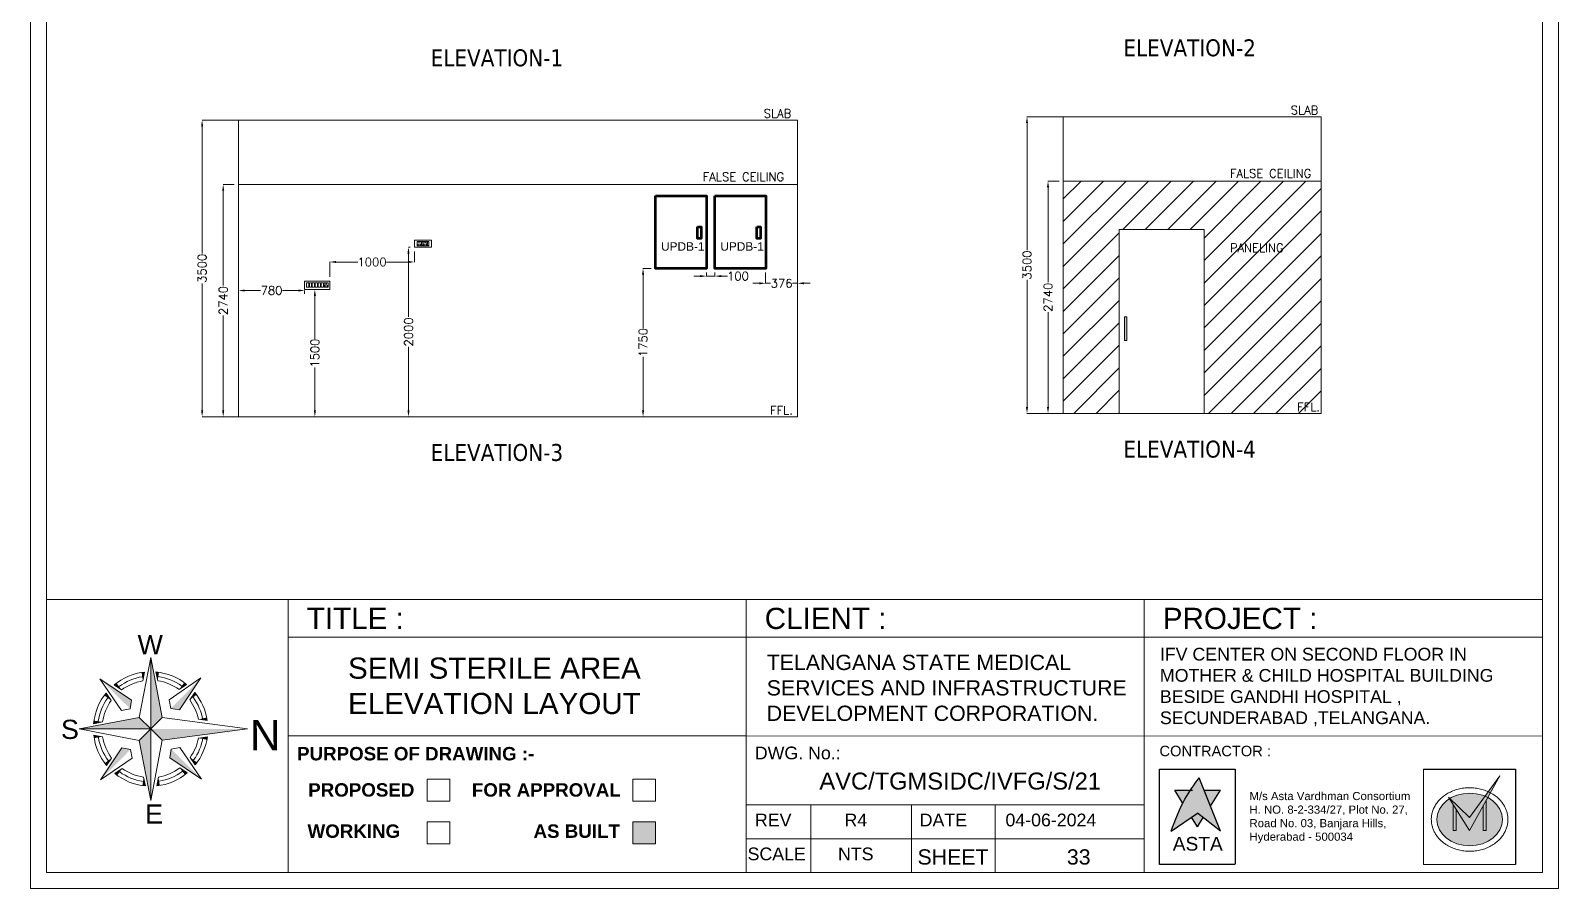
# Model space of a CAD drawing. Extents: x 3552052 to 4102982, y -707811 to -630695.
# Drawn here: x 4060725 to 4078749, y -702893 to -692773 of the extents above; entities that cross this region are included whole.
import ezdxf
from ezdxf.enums import TextEntityAlignment as Align

# ---------------------------------------------------------------- set-up
doc = ezdxf.new("R2010")
doc.units = 0
doc.header["$LTSCALE"] = 6
doc.header["$MEASUREMENT"] = 0
doc.linetypes.add('HIDDEN', pattern=[0.375, 0.25, -0.125])
doc.layers.get('0').update_dxf_attribs({"linetype": 'CONTINUOUS', "lineweight": 0})
doc.layers.get('Defpoints').update_dxf_attribs({"linetype": 'CONTINUOUS', "lineweight": 0})
for name, color, linetype, lineweight in [('0.0', 8, 'CONTINUOUS', 0), ('ELE-4M RAW P.SB', 40, 'CONTINUOUS', 0), ('ELE-4M UPS P.SB', 3, 'CONTINUOUS', 0), ('ELE-6M RAW P.SB', 40, 'HIDDEN', 0), ('ELE-SOCKET NMBERING', 7, 'CONTINUOUS', 9), ('ELE. 2N0S OF 6-16 UPS SOCKETS', 191, 'CONTINUOUS', 0), ('ELE. DB', 1, 'CONTINUOUS', 0), ('ELE.DB', 1, 'CONTINUOUS', 0), ('formate text', 8, 'CONTINUOUS', 0), ('hatch', 252, 'CONTINUOUS', 0), ('MEP_HVAC_RA_DUCT', 1, 'CONTINUOUS', 0), ('MEP_HVAC_TEXT', 7, 'CONTINUOUS', 0), ('TEXT', 5, 'CONTINUOUS', 0), ('TITLE', 7, 'CONTINUOUS', 0), ('WALL', 8, 'CONTINUOUS', 0)]:
    doc.layers.add(name, color=color, linetype=linetype, lineweight=lineweight)
doc.layers.add('ELE-6A AC SOCKET', color=7, linetype='CONTINUOUS', lineweight=0, true_color=0x00ceb6)
doc.styles.add('Annotation', font='tahoma.ttf')
doc.styles.add('ARIAL', font='arial.ttf')
doc.styles.add('FORMATE', font='arialbd.ttf')
doc.styles.add('ROMANS', font='romans.shx')
doc.styles.get("Standard").update_dxf_attribs({"font": 'SIMPLEX'})
doc.styles.add('style3', font='arialbd.ttf')
doc.dimstyles.new('AEPL1', dxfattribs={"dimtxt": 100, "dimasz": 75, "dimexe": 1.25, "dimexo": 50, "dimtad": 0, "dimdec": 0, "dimtxsty": 'ROMANS', "dimcen": 2.5, "dimclrd": 7, "dimclre": 7, "dimadec": 0, "dimazin": 0, "dimtfac": 1, "dimtdec": 0, "dimtmove": 0, "dimatfit": 3, "dimfxl": 1, "dimlwd": 0, "dimlwe": 0, "dimarcsym": 0})

# ---------------------------------------------------------------- blocks, each defined once
blk = doc.blocks.new('*D768')
at = {"layer": 'Defpoints', "color": 0, "linetype": 'ByBlock', "transparency": 16777216}
for p in [(4062998, -694588), (4063178, -694588), (4063377, -697328)]:
    blk.add_point(p, dxfattribs=at)
at = {"layer": 'ELE-4M UPS P.SB', "color": 7, "linetype": 'ByBlock', "lineweight": 0, "transparency": 16777216}
for p, q in [((4063128, -694588), (4062997, -694588)), ((4062998, -694663), (4062998, -695781)), ((4062998, -697253), (4062998, -696135)), ((4063327, -697328), (4062997, -697328))]:
    blk.add_line(p, q, dxfattribs=at)
at = {"layer": 'ELE-4M UPS P.SB', "color": 7, "linetype": 'ByBlock', "transparency": 16777216}
for points in [[(4062985, -694663), (4063010, -694663), (4062998, -694588)], [(4062985, -697253), (4063010, -697253), (4062998, -697328)]]:
    blk.add_solid(points, dxfattribs=at)
at = {"layer": 'ELE-4M UPS P.SB', "color": 0, "linetype": 'ByBlock', "transparency": 16777216, "insert": (4062998, -695958), "char_height": 100, "attachment_point": 5, "rotation": 90, "style": 'ROMANS'}
blk.add_mtext('2740', dxfattribs=at)
blk = doc.blocks.new('*D769')
at = {"layer": 'Defpoints', "color": 0, "linetype": 'ByBlock', "transparency": 16777216}
for p in [(4062749, -693828), (4063424, -693828), (4063377, -697328)]:
    blk.add_point(p, dxfattribs=at)
at = {"layer": 'ELE-4M UPS P.SB', "color": 7, "linetype": 'ByBlock', "lineweight": 0, "transparency": 16777216}
for p, q in [((4063374, -693828), (4062748, -693828)), ((4062749, -693903), (4062749, -695401)), ((4062749, -697253), (4062749, -695755)), ((4063327, -697328), (4062748, -697328))]:
    blk.add_line(p, q, dxfattribs=at)
at = {"layer": 'ELE-4M UPS P.SB', "color": 7, "linetype": 'ByBlock', "transparency": 16777216}
for points in [[(4062737, -693903), (4062762, -693903), (4062749, -693828)], [(4062737, -697253), (4062762, -697253), (4062749, -697328)]]:
    blk.add_solid(points, dxfattribs=at)
at = {"layer": 'ELE-4M UPS P.SB', "color": 0, "linetype": 'ByBlock', "transparency": 16777216, "insert": (4062749, -695578), "char_height": 100, "attachment_point": 5, "rotation": 90, "style": 'ROMANS'}
blk.add_mtext('3500', dxfattribs=at)
blk = doc.blocks.new('FFFF5')
at = {"layer": 'ELE-4M RAW P.SB', "color": 40, "ltscale": 10}
for p, q in [((3582624, -692258), (3582670, -692258)), ((3582624, -692310), (3582624, -692258)), ((3582670, -692258), (3582670, -692310)), ((3582670, -692310), (3582624, -692310))]:
    blk.add_line(p, q, dxfattribs=at)
for points in [[(3582604, -692230), (3582900, -692230), (3582900, -692330), (3582604, -692330)], [(3582678, -692258), (3582705, -692258), (3582705, -692310), (3582678, -692310)], [(3582713, -692258), (3582740, -692258), (3582740, -692310), (3582713, -692310)], [(3582748, -692258), (3582774, -692258), (3582774, -692310), (3582748, -692310)], [(3582782, -692258), (3582809, -692258), (3582809, -692310), (3582782, -692310)]]:
    blk.add_lwpolyline(points, close=True, dxfattribs=at)
for centre, radius, start, end in [((3582634, -692274), 3.1, 87.49, 354.7311), ((3582636, -692272), 2.5, 284.9049, 157.3162), ((3582647, -692297), 3.6, 127.1584, 52.8416), ((3582647, -692293), 2.29, 341.4031, 198.5969), ((3582658, -692272), 2.5, 22.6838, 255.0951), ((3582660, -692274), 3.1, 185.2689, 92.51)]:
    blk.add_arc(centre, radius, start, end, dxfattribs=at)
at = {"layer": 'ELE-6M RAW P.SB', "color": 3, "linetype": 'ByBlock'}
for points in [[(3582817, -692258), (3582844, -692258), (3582844, -692310), (3582817, -692310)], [(3582852, -692258), (3582878, -692258), (3582878, -692310), (3582852, -692310)]]:
    blk.add_lwpolyline(points, close=True, dxfattribs=at)
blk = doc.blocks.new('*D770')
at = {"layer": 'Defpoints', "color": 0, "linetype": 'ByBlock', "transparency": 16777216}
for p in [(4063178, -695828), (4063178, -695839), (4063958, -695828)]:
    blk.add_point(p, dxfattribs=at)
at = {"layer": 'ELE-6A AC SOCKET', "color": 7, "linetype": 'ByBlock', "lineweight": 0, "transparency": 16777216}
for p, q in [((4063178, -695878), (4063178, -695841)), ((4063253, -695839), (4063439, -695839)), ((4063883, -695839), (4063697, -695839)), ((4063958, -695878), (4063958, -695841))]:
    blk.add_line(p, q, dxfattribs=at)
at = {"layer": 'ELE-6A AC SOCKET', "color": 7, "linetype": 'ByBlock', "transparency": 16777216}
for points in [[(4063253, -695827), (4063253, -695852), (4063178, -695839)], [(4063883, -695827), (4063883, -695852), (4063958, -695839)]]:
    blk.add_solid(points, dxfattribs=at)
at = {"layer": 'ELE-6A AC SOCKET', "color": 0, "linetype": 'ByBlock', "transparency": 16777216, "insert": (4063568, -695839), "char_height": 100, "attachment_point": 5, "style": 'ROMANS'}
blk.add_mtext('780', dxfattribs=at)
blk = doc.blocks.new('*D771')
at = {"layer": 'Defpoints', "color": 0, "linetype": 'ByBlock', "transparency": 16777216}
for p in [(4064057, -695828), (4064057, -697328), (4064079, -697328)]:
    blk.add_point(p, dxfattribs=at)
at = {"layer": 'ELE-6A AC SOCKET', "color": 7, "linetype": 'ByBlock', "lineweight": 0, "transparency": 16777216}
for p, q in [((4064107, -695828), (4064081, -695828)), ((4064079, -695903), (4064079, -696409)), ((4064079, -697253), (4064079, -696748)), ((4064107, -697328), (4064081, -697328))]:
    blk.add_line(p, q, dxfattribs=at)
at = {"layer": 'ELE-6A AC SOCKET', "color": 7, "linetype": 'ByBlock', "transparency": 16777216}
for points in [[(4064067, -695903), (4064092, -695903), (4064079, -695828)], [(4064067, -697253), (4064092, -697253), (4064079, -697328)]]:
    blk.add_solid(points, dxfattribs=at)
at = {"layer": 'ELE-6A AC SOCKET', "color": 0, "linetype": 'ByBlock', "transparency": 16777216, "insert": (4064079, -696578), "char_height": 100, "attachment_point": 5, "rotation": 90, "style": 'ROMANS'}
blk.add_mtext('1500', dxfattribs=at)
blk = doc.blocks.new('5Y3AQY')
at = {"layer": 'ELE. 2N0S OF 6-16 UPS SOCKETS', "color": 72, "lineweight": 0}
for p, q in [((-312, -26), (-278, -26)), ((-312, -124), (-312, -26)), ((-312, -124), (-312, -26)), ((-312, -124), (-278, -124)), ((-278, -124), (-312, -124)), ((-309, -37), (-281, -37)), ((-309, -113), (-309, -37)), ((-309, -40), (-281, -40)), ((-281, -113), (-309, -113)), ((-281, -37), (-281, -113)), ((-278, -26), (-278, -124)), ((-272, -26), (-272, -124)), ((-187, -26), (-272, -26)), ((-272, -124), (-187, -124)), ((-187, -124), (-187, -26)), ((-181, -26), (-148, -26)), ((-181, -124), (-181, -26)), ((-181, -124), (-181, -26)), ((-181, -124), (-148, -124)), ((-148, -124), (-181, -124)), ((-179, -37), (-150, -37)), ((-179, -113), (-179, -37)), ((-179, -40), (-150, -40)), ((-150, -113), (-179, -113)), ((-150, -37), (-150, -113)), ((-148, -26), (-148, -124)), ((-57, -26), (-142, -26)), ((-142, -26), (-142, -124)), ((-142, -124), (-57, -124)), ((-57, -124), (-57, -26))]:
    blk.add_line(p, q, dxfattribs=at)
blk.add_lwpolyline([(-368, 0), (0, 0), (0, -150), (-368, -150)], close=True, dxfattribs=at)
for centre, radius, start, end in [((-254, -56), 5.7, 87.49, 354.7311), ((-249, -52), 4.6, 284.9049, 157.3162), ((-230, -99), 6.62, 127.1584, 52.8416), ((-230, -92), 4.22, 341.4031, 198.5969), ((-210, -52), 4.6, 22.6838, 255.0951), ((-205, -56), 5.7, 185.2689, 92.51), ((-124, -56), 5.7, 87.49, 354.7311), ((-119, -52), 4.6, 284.9049, 157.3162), ((-99, -99), 6.62, 127.1584, 52.8416), ((-99, -92), 4.22, 341.4031, 198.5969), ((-80, -52), 4.6, 22.6838, 255.0951), ((-75, -56), 5.7, 185.2689, 92.51)]:
    blk.add_arc(centre, radius, start, end, dxfattribs=at)
blk = doc.blocks.new('*D772')
at = {"layer": 'Defpoints', "color": 0, "linetype": 'ByBlock', "transparency": 16777216}
for p in [(4065254, -695328), (4065184, -697328), (4065254, -697328)]:
    blk.add_point(p, dxfattribs=at)
at = {"layer": 'ELE-6A AC SOCKET', "color": 7, "linetype": 'ByBlock', "lineweight": 0, "transparency": 16777216}
for p, q in [((4065204, -695328), (4065183, -695328)), ((4065184, -695403), (4065184, -696151)), ((4065184, -697253), (4065184, -696505)), ((4065204, -697328), (4065183, -697328))]:
    blk.add_line(p, q, dxfattribs=at)
at = {"layer": 'ELE-6A AC SOCKET', "color": 7, "linetype": 'ByBlock', "transparency": 16777216}
for points in [[(4065171, -695403), (4065196, -695403), (4065184, -695328)], [(4065171, -697253), (4065196, -697253), (4065184, -697328)]]:
    blk.add_solid(points, dxfattribs=at)
at = {"layer": 'ELE-6A AC SOCKET', "color": 0, "linetype": 'ByBlock', "transparency": 16777216, "insert": (4065184, -696328), "char_height": 100, "attachment_point": 5, "rotation": 90, "style": 'ROMANS'}
blk.add_mtext('2000', dxfattribs=at)
blk = doc.blocks.new('*D773')
at = {"layer": 'Defpoints', "color": 0, "linetype": 'ByBlock', "transparency": 16777216}
for p in [(4065254, -695328), (4065254, -695503), (4064254, -695728)]:
    blk.add_point(p, dxfattribs=at)
at = {"layer": 'ELE-6A AC SOCKET', "color": 7, "linetype": 'ByBlock', "lineweight": 0, "transparency": 16777216}
for p, q in [((4064254, -695678), (4064254, -695501)), ((4064329, -695503), (4064585, -695503)), ((4065179, -695503), (4064924, -695503)), ((4065254, -695378), (4065254, -695504))]:
    blk.add_line(p, q, dxfattribs=at)
at = {"layer": 'ELE-6A AC SOCKET', "color": 7, "linetype": 'ByBlock', "transparency": 16777216}
for points in [[(4064329, -695490), (4064329, -695515), (4064254, -695503)], [(4065179, -695490), (4065179, -695515), (4065254, -695503)]]:
    blk.add_solid(points, dxfattribs=at)
at = {"layer": 'ELE-6A AC SOCKET', "color": 0, "linetype": 'ByBlock', "transparency": 16777216, "insert": (4064754, -695503), "char_height": 100, "attachment_point": 5, "style": 'ROMANS'}
blk.add_mtext('1000', dxfattribs=at)
blk = doc.blocks.new('TTTT')
at = {"layer": 'ELE.DB', "color": 3, "lineweight": 50, "ltscale": 10}
for points in [[(3961691, -723386), (3962291, -723386), (3962291, -724241), (3961691, -724241)], [(3962185, -723751), (3962231, -723751), (3962231, -723889), (3962185, -723889)]]:
    blk.add_lwpolyline(points, close=True, dxfattribs=at)
blk = doc.blocks.new('*D774')
at = {"layer": 'Defpoints', "color": 0, "linetype": 'ByBlock', "transparency": 16777216}
for p in [(4068698, -695578), (4068798, -695578), (4068798, -695670)]:
    blk.add_point(p, dxfattribs=at)
at = {"layer": 'ELE-6A AC SOCKET', "color": 7, "linetype": 'ByBlock', "lineweight": 0, "transparency": 16777216}
for p, q in [((4068623, -695670), (4068548, -695670)), ((4068698, -695628), (4068698, -695671)), ((4068698, -695670), (4068798, -695670)), ((4068798, -695628), (4068798, -695671)), ((4068873, -695670), (4068948, -695670))]:
    blk.add_line(p, q, dxfattribs=at)
at = {"layer": 'ELE-6A AC SOCKET', "color": 7, "linetype": 'ByBlock', "transparency": 16777216}
for points in [[(4068623, -695657), (4068623, -695682), (4068698, -695670)], [(4068873, -695657), (4068873, -695682), (4068798, -695670)]]:
    blk.add_solid(points, dxfattribs=at)
at = {"layer": 'ELE-6A AC SOCKET', "color": 0, "linetype": 'ByBlock', "transparency": 16777216, "insert": (4069070, -695670), "char_height": 100, "attachment_point": 5, "style": 'ROMANS'}
blk.add_mtext('100', dxfattribs=at)
blk = doc.blocks.new('*D775')
at = {"layer": 'Defpoints', "color": 0, "linetype": 'ByBlock', "transparency": 16777216}
for p in [(4068098, -695578), (4067951, -697328), (4068098, -697328)]:
    blk.add_point(p, dxfattribs=at)
at = {"layer": 'ELE-6A AC SOCKET', "color": 7, "linetype": 'ByBlock', "lineweight": 0, "transparency": 16777216}
for p, q in [((4068048, -695578), (4067949, -695578)), ((4067951, -695653), (4067951, -696284)), ((4067951, -697253), (4067951, -696623)), ((4068048, -697328), (4067949, -697328))]:
    blk.add_line(p, q, dxfattribs=at)
at = {"layer": 'ELE-6A AC SOCKET', "color": 7, "linetype": 'ByBlock', "transparency": 16777216}
for points in [[(4067938, -695653), (4067963, -695653), (4067951, -695578)], [(4067938, -697253), (4067963, -697253), (4067951, -697328)]]:
    blk.add_solid(points, dxfattribs=at)
at = {"layer": 'ELE-6A AC SOCKET', "color": 0, "linetype": 'ByBlock', "transparency": 16777216, "insert": (4067951, -696453), "char_height": 100, "attachment_point": 5, "rotation": 90, "style": 'ROMANS'}
blk.add_mtext('1750', dxfattribs=at)
blk = doc.blocks.new('*D776')
at = {"layer": 'Defpoints', "color": 0, "linetype": 'ByBlock', "transparency": 16777216}
for p in [(4069397, -695578), (4069773, -695578), (4069773, -695754)]:
    blk.add_point(p, dxfattribs=at)
at = {"layer": 'ELE-6A AC SOCKET', "color": 7, "linetype": 'ByBlock', "lineweight": 0, "transparency": 16777216}
for p, q in [((4069397, -695628), (4069397, -695755)), ((4069773, -695628), (4069773, -695755)), ((4069322, -695754), (4069247, -695754)), ((4069397, -695754), (4069456, -695754)), ((4069773, -695754), (4069714, -695754)), ((4069848, -695754), (4069923, -695754))]:
    blk.add_line(p, q, dxfattribs=at)
at = {"layer": 'ELE-6A AC SOCKET', "color": 7, "linetype": 'ByBlock', "transparency": 16777216}
for points in [[(4069322, -695742), (4069322, -695767), (4069397, -695754)], [(4069848, -695742), (4069848, -695767), (4069773, -695754)]]:
    blk.add_solid(points, dxfattribs=at)
at = {"layer": 'ELE-6A AC SOCKET', "color": 0, "linetype": 'ByBlock', "transparency": 16777216, "insert": (4069585, -695754), "char_height": 100, "attachment_point": 5, "style": 'ROMANS'}
blk.add_mtext('376', dxfattribs=at)
blk = doc.blocks.new('*D777')
at = {"layer": 'Defpoints', "color": 0, "linetype": 'ByBlock', "transparency": 16777216}
for p in [(4072728, -694549), (4072908, -694549), (4073108, -697289)]:
    blk.add_point(p, dxfattribs=at)
at = {"layer": 'ELE-4M UPS P.SB', "color": 7, "linetype": 'ByBlock', "lineweight": 0, "transparency": 16777216}
for p, q in [((4072858, -694549), (4072727, -694549)), ((4072728, -694624), (4072728, -695742)), ((4072728, -697214), (4072728, -696095)), ((4073058, -697289), (4072727, -697289))]:
    blk.add_line(p, q, dxfattribs=at)
at = {"layer": 'ELE-4M UPS P.SB', "color": 7, "linetype": 'ByBlock', "transparency": 16777216}
for points in [[(4072715, -694624), (4072740, -694624), (4072728, -694549)], [(4072715, -697214), (4072740, -697214), (4072728, -697289)]]:
    blk.add_solid(points, dxfattribs=at)
at = {"layer": 'ELE-4M UPS P.SB', "color": 0, "linetype": 'ByBlock', "transparency": 16777216, "insert": (4072728, -695919), "char_height": 100, "attachment_point": 5, "rotation": 90, "style": 'ROMANS'}
blk.add_mtext('2740', dxfattribs=at)
blk = doc.blocks.new('*D778')
at = {"layer": 'Defpoints', "color": 0, "linetype": 'ByBlock', "transparency": 16777216}
for p in [(4072480, -693789), (4073154, -693789), (4073108, -697289)]:
    blk.add_point(p, dxfattribs=at)
at = {"layer": 'ELE-4M UPS P.SB', "color": 7, "linetype": 'ByBlock', "lineweight": 0, "transparency": 16777216}
for p, q in [((4073104, -693789), (4072478, -693789)), ((4072480, -693864), (4072480, -695362)), ((4072480, -697214), (4072480, -695715)), ((4073058, -697289), (4072478, -697289))]:
    blk.add_line(p, q, dxfattribs=at)
at = {"layer": 'ELE-4M UPS P.SB', "color": 7, "linetype": 'ByBlock', "transparency": 16777216}
for points in [[(4072467, -693864), (4072492, -693864), (4072480, -693789)], [(4072467, -697214), (4072492, -697214), (4072480, -697289)]]:
    blk.add_solid(points, dxfattribs=at)
at = {"layer": 'ELE-4M UPS P.SB', "color": 0, "linetype": 'ByBlock', "transparency": 16777216, "insert": (4072480, -695539), "char_height": 100, "attachment_point": 5, "rotation": 90, "style": 'ROMANS'}
blk.add_mtext('3500', dxfattribs=at)
blk = doc.blocks.new('A$C4A7C6C7E')
at = {"layer": 'TITLE', "color": 8, "lineweight": 5}
for p, q in [((-4207, 4144), (0, 26095)), ((0, 26095), (0, 0)), ((0, 0), (0, 26095)), ((4144, 4207), (0, 26095)), ((-6941, 10518), (-18592, 18312)), ((-10622, 6781), (-18592, 18312)), ((-2825, 17519), (-2234, 20757)), ((2559, 17560), (1919, 20788)), ((6781, 10622), (18312, 18592)), ((10518, 6941), (18312, 18592)), ((-14385, 10390), (-16257, 13098)), ((-10607, 14226), (-13343, 16056)), ((10390, 14385), (13098, 16257)), ((14226, 10607), (16056, 13343)), ((-7437, 7325), (-10622, 6781)), ((-7437, 7325), (-6941, 10518)), ((7325, 7437), (6781, 10622)), ((7325, 7437), (10518, 6941)), ((-4207, 4144), (-26095, 0)), ((0, 0), (-26095, 0)), ((-26095, 0), (0, 0)), ((-4144, -4207), (-26095, 0)), ((-17560, 2559), (-20788, 1919)), ((-4207, 4144), (0, 0)), ((0, 0), (-4207, 4144)), ((0, 0), (-4144, -4207)), ((-4144, -4207), (0, 0)), ((0, 0), (4144, 4207)), ((4144, 4207), (0, 0)), ((0, 0), (4207, -4144)), ((4207, -4144), (0, 0)), ((0, 0), (0, -26095)), ((0, -26095), (0, 0)), ((17394, 3514), (20646, 3095)), ((17394, 3514), (20646, 3095)), ((-17519, -2825), (-20757, -2234)), ((-4144, -4207), (0, -26095)), ((4207, -4144), (0, -26095)), ((17433, -3312), (20680, -2857)), ((17433, -3312), (20680, -2857)), ((17434, -3310), (20680, -2857)), ((-10518, -6941), (-18312, -18592)), ((-6781, -10622), (-18312, -18592)), ((-14226, -10607), (-16056, -13343)), ((-7325, -7437), (-10518, -6941)), ((-7325, -7437), (-6781, -10622)), ((7437, -7325), (6941, -10518)), ((6941, -10518), (18592, -18312)), ((7437, -7325), (10622, -6781)), ((10622, -6781), (18592, -18312)), ((14385, -10390), (16257, -13098)), ((-10390, -14385), (-13098, -16257)), ((10607, -14226), (13343, -16056)), ((-2559, -17560), (-1919, -20788)), ((2825, -17519), (2234, -20757))]:
    blk.add_line(p, q, dxfattribs=at)
at = {"layer": 'TITLE', "color": 5}
for p in [(4144, 4207), (4207, -4144)]:
    blk.add_line(p, (35289, 0), dxfattribs=at)
at = {"layer": 'TITLE', "color": 8, "lineweight": 5}
for radius, start, end in [(20877, 96.14269, 129.72625), (19311, 99.1612, 126.70773), (17745, 99.1612, 126.70773), (20877, 51.14269, 84.72625), (17745, 54.16121, 81.70773), (19311, 54.16121, 81.70773), (20877, 141.14269, 174.72625), (19311, 144.16121, 171.70773), (19311, 9.85136, 36.70773), (20877, 8.52692, 39.72625), (17745, 144.16121, 171.70773), (17745, 11.42181, 36.70773), (20877, 186.14269, 219.72625), (19311, 189.1612, 216.70773), (17745, 189.1612, 216.70773), (17745, 324.16121, 349.24868), (19311, 324.16121, 350.81434), (20877, 321.14269, 352.1348), (20877, 231.14269, 264.72625), (19311, 234.16121, 261.70773), (17745, 234.16121, 261.70773), (20877, 276.14269, 309.72625), (17745, 279.1612, 306.70773), (19311, 279.1612, 306.70773)]:
    blk.add_arc((0, 0), radius, start, end, dxfattribs=at)
for points in [[(0, 26095), (4144, 4207), (0, 0)], [(-18592, 18312), (-6941, 10518), (-7437, 7325)], [(-13343, 16056), (-12479, 16737), (-10607, 14226)], [(-3324, 20610), (-2234, 20757), (-2825, 17519)], [(3011, 20658), (1919, 20788), (2559, 17560)], [(18312, 18592), (10518, 6941), (7325, 7437)], [(13098, 16257), (12223, 16924), (10390, 14385)], [(-16257, 13098), (-16924, 12223), (-14385, 10390)], [(16056, 13343), (16737, 12479), (14226, 10607)], [(-26095, 0), (-4207, 4144), (0, 0)], [(-20658, 3011), (-20788, 1919), (-17560, 2559)], [(0, -26095), (-4144, -4207), (0, 0)], [(20646, 3095), (20457, 4167), (17394, 3514)], [(-20610, -3324), (-20757, -2234), (-17519, -2825)], [(20680, -2857), (20503, -3930), (17433, -3312)], [(-18312, -18592), (-10518, -6941), (-7325, -7437)], [(-16056, -13343), (-16737, -12479), (-14226, -10607)], [(18592, -18312), (6941, -10518), (7437, -7325)], [(16257, -13098), (16924, -12223), (14385, -10390)], [(-13098, -16257), (-12223, -16924), (-10390, -14385)], [(13343, -16056), (12479, -16737), (10607, -14226)], [(-3011, -20658), (-1919, -20788), (-2559, -17560)], [(3324, -20610), (2234, -20757), (2825, -17519)]]:
    blk.add_solid(points, dxfattribs=at)
at = {"layer": 'TITLE', "color": 5}
blk.add_solid([(35289, 0), (4207, -4144), (0, 0)], dxfattribs=at)
blk = doc.blocks.new('IVF-CONTRACTOR')
at = {"lineweight": -3, "true_color": 0x293189}
h = blk.add_hatch(color=177, dxfattribs=at)
h.dxf.hatch_style = 1
edge = h.paths.add_edge_path()
edge.add_spline(control_points=[(3037286, -1386527), (3037185, -1386667), (3036944, -1387001), (3036801, -1387388), (3036719, -1387609)], knot_values=[0, 0, 0, 0, 519.520055, 1226.818077, 1226.818077, 1226.818077, 1226.818077], degree=3, periodic=0)
edge.add_line((3036719, -1387609), (3037255, -1387240))
edge.add_line((3037255, -1387240), (3037717, -1387609))
edge.add_line((3037717, -1387609), (3037286, -1386527))
at = {"lineweight": -3, "true_color": 0xc7c8ca}
h = blk.add_hatch(color=9, dxfattribs=at)
h.dxf.hatch_style = 1
edge = h.paths.add_edge_path()
edge.add_spline(control_points=[(3036953, -1387033), (3036967, -1387008), (3037022, -1386919), (3037088, -1386836), (3037139, -1386779)], knot_values=[3356.588859, 3356.588859, 3356.588859, 3356.588859, 3831.174934, 5081.098827, 5081.098827, 5081.098827, 5081.098827], degree=3, periodic=0)
edge.add_line((3037139, -1386779), (3036793, -1386779))
edge.add_line((3036793, -1386779), (3036953, -1387033))
h.paths.add_polyline_path([(3037717, -1386779), (3037386, -1386779), (3037515, -1387102)])
h.paths.add_polyline_path([(3037370, -1387332), (3037255, -1387240), (3037134, -1387323), (3037255, -1387517)])
at = {"true_color": 0xed1f24}
h = blk.add_hatch(color=240, dxfattribs=at)
h.dxf.hatch_style = 1
edge = h.paths.add_edge_path()
edge.add_line((3042329, -1386921), (3042349, -1386951))
edge.add_ellipse((3042760, -1387369), major_axis=(-665, 0), ratio=0.800236, start_angle=-52.6357, end_angle=-51.8324, ccw=False)
edge.add_line((3042356, -1386946), (3042329, -1386921))
at = {"layer": '0.0', "true_color": 0xed1f24}
h = blk.add_hatch(color=240, dxfattribs=at)
h.dxf.hatch_style = 1
edge = h.paths.add_edge_path()
edge.add_line((3042760, -1387590), (3043125, -1386925))
edge.add_ellipse((3042760, -1387369), major_axis=(-665, 0), ratio=0.800236, start_angle=-123.3804, end_angle=-117.8517)
edge.add_line((3043070, -1386899), (3042760, -1387331))
edge.add_line((3042760, -1387331), (3042356, -1386946))
edge.add_ellipse((3042760, -1387369), major_axis=(-665, 0), ratio=0.800236, start_angle=-52.6357, end_angle=-51.8324)
edge.add_line((3042349, -1386951), (3042760, -1387590))
edge = h.paths.add_edge_path()
edge.add_spline(control_points=[(3043179, -1386828), (3043165, -1386821), (3043150, -1386814), (3043136, -1386807)], knot_values=[-2.156071, -2.156071, -2.156071, -2.156071, -2.090953, -2.090953, -2.090953, -2.090953], degree=3, periodic=0)
edge.add_line((3043136, -1386807), (3043070, -1386899))
edge.add_ellipse((3042760, -1387369), major_axis=(-665, 0), ratio=0.800236, start_angle=-123.3804, end_angle=-117.8517, ccw=False)
edge.add_line((3043125, -1386925), (3043179, -1386828))
edge = h.paths.add_edge_path()
edge.add_line((3043367, -1386486), (3043136, -1386807))
edge.add_spline(control_points=[(3043136, -1386807), (3043150, -1386814), (3043165, -1386821), (3043179, -1386828)], knot_values=[-2.156071, -2.156071, -2.156071, -2.156071, -2.090953, -2.090953, -2.090953, -2.090953], degree=3, periodic=0)
edge.add_line((3043179, -1386828), (3043367, -1386486))
at = {"layer": '0.0', "true_color": 0x139b48}
h = blk.add_hatch(color=114, dxfattribs=at)
h.dxf.hatch_style = 1
edge = h.paths.add_edge_path()
edge.add_ellipse((3042760, -1387369), major_axis=(-665, 0), ratio=0.800236, start_angle=-51.8324, end_angle=236.6196)
edge.add_line((3043125, -1386925), (3043091, -1386988))
edge.add_line((3043091, -1386988), (3043091, -1387590))
edge.add_line((3043091, -1387590), (3043036, -1387590))
edge.add_line((3043036, -1387590), (3043036, -1387088))
edge.add_line((3043036, -1387088), (3042760, -1387590))
edge.add_line((3042760, -1387590), (3042484, -1387160))
edge.add_line((3042484, -1387160), (3042484, -1387590))
edge.add_line((3042484, -1387590), (3042428, -1387590))
edge.add_line((3042428, -1387590), (3042428, -1387075))
edge.add_line((3042428, -1387075), (3042349, -1386951))
edge = h.paths.add_edge_path()
edge.add_ellipse((3042760, -1387369), major_axis=(-665, 0), ratio=0.800236, start_angle=-117.8517, end_angle=-52.6357)
edge.add_line((3042356, -1386946), (3042760, -1387331))
edge.add_line((3042760, -1387331), (3043070, -1386899))
at = {"layer": '0.0', "true_color": 0x000000}
h = blk.add_hatch(color=18, dxfattribs=at)
h.dxf.hatch_style = 1
h.paths.add_polyline_path([(3042484, -1387160), (3042428, -1387075), (3042428, -1387590), (3042484, -1387590)])
h.paths.add_polyline_path([(3043036, -1387590), (3043091, -1387590), (3043091, -1386988), (3043036, -1387088)])
at = {"lineweight": -3}
for p, q in [((3036484, -1386350), (3038013, -1386350)), ((3036484, -1388267), (3036484, -1386350)), ((3036485, -1386350), (3038009, -1386350)), ((3036485, -1388278), (3036485, -1386350)), ((3038013, -1386350), (3038013, -1388267)), ((3041829, -1386350), (3043688, -1386350)), ((3043688, -1386350), (3043688, -1388278)), ((3038011, -1388278), (3036483, -1388278))]:
    blk.add_line(p, q, dxfattribs=at)
at = {"color": 251, "lineweight": -3, "true_color": 0x636466}
for p, q in [((3037717, -1387609), (3037286, -1386527)), ((3036793, -1386779), (3037155, -1386779)), ((3036953, -1387033), (3036793, -1386779)), ((3037386, -1386779), (3037717, -1386779)), ((3037515, -1387102), (3037717, -1386779)), ((3036719, -1387609), (3037255, -1387240)), ((3037717, -1387609), (3037255, -1387240)), ((3037255, -1387517), (3037134, -1387323)), ((3037255, -1387517), (3037370, -1387332))]:
    blk.add_line(p, q, dxfattribs=at)
blk.add_spline([(3036719, -1387609), (3036998, -1386959), (3037286, -1386527)], degree=3, dxfattribs=at)
at = {"layer": '0.0'}
for p, q in [((3036485, -1386350), (3038009, -1386350)), ((3036485, -1388278), (3036485, -1386350)), ((3036485, -1388278), (3036485, -1386350)), ((3036485, -1386350), (3038009, -1386350)), ((3038013, -1386350), (3038013, -1388278)), ((3041829, -1386350), (3043688, -1386350)), ((3041829, -1388278), (3041829, -1386350)), ((3043688, -1386350), (3043688, -1388278)), ((3038009, -1388278), (3036485, -1388278)), ((3043688, -1388278), (3041829, -1388278))]:
    blk.add_line(p, q, dxfattribs=at)
at = {"layer": '0.0', "color": 18, "true_color": 0x000000}
for p, q in [((3042760, -1387590), (3043367, -1386486)), ((3042760, -1387331), (3043367, -1386486)), ((3042760, -1387590), (3042329, -1386921)), ((3042329, -1386921), (3042760, -1387331)), ((3042428, -1387075), (3042428, -1387590)), ((3042484, -1387590), (3042484, -1387160)), ((3043036, -1387088), (3043036, -1387590)), ((3043091, -1387590), (3043091, -1386988)), ((3042428, -1387590), (3042484, -1387590)), ((3043036, -1387590), (3043091, -1387590))]:
    blk.add_line(p, q, dxfattribs=at)
at = {"layer": '0.0'}
blk.add_ellipse((3042760, -1387369), major_axis=(-665, 0), ratio=0.800236, start_param=-3.141592653589793, end_param=3.141592653589793, dxfattribs=at)
blk.add_open_spline([(3043535, -1387369), (3043535, -1387353), (3043534, -1387336), (3043530, -1387296), (3043527, -1387272), (3043516, -1387226), (3043509, -1387202), (3043492, -1387157), (3043483, -1387135), (3043460, -1387092), (3043448, -1387071), (3043420, -1387031), (3043405, -1387011), (3043372, -1386974), (3043355, -1386956), (3043318, -1386922), (3043298, -1386906), (3043258, -1386875), (3043236, -1386861), (3043183, -1386829), (3043150, -1386812), (3043081, -1386783), (3043045, -1386771), (3042972, -1386750), (3042935, -1386742), (3042860, -1386731), (3042821, -1386728), (3042745, -1386726), (3042706, -1386727), (3042630, -1386735), (3042593, -1386741), (3042518, -1386757), (3042482, -1386768), (3042412, -1386794), (3042377, -1386809), (3042312, -1386843), (3042280, -1386862), (3042221, -1386905), (3042194, -1386928), (3042147, -1386974), (3042127, -1386996), (3042091, -1387042), (3042074, -1387067), (3042045, -1387117), (3042033, -1387143), (3042012, -1387197), (3042003, -1387225), (3041992, -1387276), (3041988, -1387299), (3041984, -1387347), (3041984, -1387371), (3041986, -1387418), (3041989, -1387442), (3041997, -1387489), (3042003, -1387512), (3042018, -1387557), (3042026, -1387580), (3042047, -1387623), (3042058, -1387645), (3042084, -1387686), (3042098, -1387706), (3042129, -1387744), (3042145, -1387762), (3042180, -1387798), (3042199, -1387814), (3042238, -1387846), (3042259, -1387861), (3042311, -1387894), (3042343, -1387912), (3042409, -1387944), (3042444, -1387957), (3042515, -1387980), (3042552, -1387989), (3042626, -1388003), (3042664, -1388007), (3042740, -1388012), (3042778, -1388012), (3042854, -1388008), (3042892, -1388003), (3042966, -1387989), (3043003, -1387980), (3043074, -1387958), (3043109, -1387944), (3043175, -1387913), (3043208, -1387895), (3043268, -1387856), (3043297, -1387834), (3043351, -1387787), (3043376, -1387761), (3043416, -1387713), (3043432, -1387690), (3043462, -1387643), (3043475, -1387619), (3043497, -1387569), (3043507, -1387543), (3043522, -1387491), (3043527, -1387464), (3043533, -1387415), (3043535, -1387392), (3043535, -1387369)], degree=3, knots=[-3.141593, -3.141593, -3.141593, -3.141593, -3.06788, -3.06788, -2.960953, -2.960953, -2.854026, -2.854026, -2.747099, -2.747099, -2.640172, -2.640172, -2.533245, -2.533245, -2.426319, -2.426319, -2.319392, -2.319392, -2.212465, -2.212465, -2.059875, -2.059875, -1.907286, -1.907286, -1.754697, -1.754697, -1.602107, -1.602107, -1.449518, -1.449518, -1.296928, -1.296928, -1.144339, -1.144339, -0.99175, -0.99175, -0.83916, -0.83916, -0.686571, -0.686571, -0.558641, -0.558641, -0.43071, -0.43071, -0.30278, -0.30278, -0.17485, -0.17485, -0.068516, -0.068516, 0.037819, 0.037819, 0.144154, 0.144154, 0.250488, 0.250488, 0.356823, 0.356823, 0.463157, 0.463157, 0.569492, 0.569492, 0.675826, 0.675826, 0.782161, 0.782161, 0.888495, 0.888495, 1.039928, 1.039928, 1.191361, 1.191361, 1.342794, 1.342794, 1.494227, 1.494227, 1.64566, 1.64566, 1.797093, 1.797093, 1.948526, 1.948526, 2.099959, 2.099959, 2.251392, 2.251392, 2.402825, 2.402825, 2.554258, 2.554258, 2.675591, 2.675591, 2.796924, 2.796924, 2.918258, 2.918258, 3.039591, 3.039591, 3.141593, 3.141593, 3.141593, 3.141593], dxfattribs=at)
at = {"lineweight": -3, "attachment_point": 1, "style": 'ARIAL'}
for s, width, gutter_width, insert, char_height in [('{\\C256;CONTRACTOR :}', 3919.85, 1060, (3036485, -1385878), 212.06), ('{\\C256;M/s Asta Vardhman Consortium\\PH. NO. 8-2-334/27, Plot No. 27, Road No. 03, Banjara Hills, Hyderabad - 500034}', 3696.75, 822, (3038306, -1386813), 164.38)]:
    blk.add_mtext_dynamic_manual_height_columns(s, width=width, gutter_width=gutter_width, heights=[0], dxfattribs=dict(at, insert=insert, char_height=char_height))
at = {"lineweight": 100, "insert": (3036754, -1387723), "char_height": 276.9, "attachment_point": 1, "style": 'ARIAL'}
blk.add_mtext_dynamic_manual_height_columns('ASTA', width=997.56, gutter_width=254, heights=[0], dxfattribs=at)

msp = doc.modelspace()

# ---------------------------------------------------------------- hatches: boundary and pattern name
at = {"linetype": 'Continuous', "ltscale": 0.1}
h = msp.add_hatch(color=254, dxfattribs=at)
h.dxf.hatch_style = 1
h.paths.add_polyline_path([(4073655.7, -696429.2), (4073630.7, -696429.2), (4073630.7, -696148), (4073655.7, -696148)])
at = {"layer": 'MEP_HVAC_TEXT', "linetype": 'ByBlock'}
h = msp.add_hatch(color=1, dxfattribs=at)
h.dxf.hatch_style = 1
h.paths.add_polyline_path([(4067830.6, -702106.9), (4067830.6, -702367.4), (4068096.3, -702367.4), (4068096.3, -702106.9)])
at = {"layer": 'WALL', "linetype": 'ByBlock'}
h = msp.add_hatch(dxfattribs=at)
h.set_pattern_fill('ANSI31', color=8, scale=1500)
h.paths.add_polyline_path([(4073568.2, -695118.6), (4074568.2, -695118.6), (4074568.2, -697288.6), (4075948.2, -697288.6), (4075948.2, -694548.6), (4072908.2, -694548.6), (4072908.2, -697288.6), (4073568.2, -697288.6)])
h.paths.add_polyline_path([(4075641.7, -697288.6), (4075953.7, -697288.6), (4075953.7, -697138.6), (4075641.7, -697138.6)], flags=9)

# ---------------------------------------------------------------- linework, layer by layer
for p, q in [((4078562.4, -699483.3), (4060912.1, -699483.3)), ((4060912.1, -702706.2), (4060912.1, -699483.3)), ((4069166.5, -702706.2), (4069166.5, -699483.3))]:
    msp.add_line(p, q)
at = {"color": 7}
msp.add_line((4078562.4, -702706.2), (4069166.5, -702706.2), dxfattribs=at)
for points in [[(4078749.2, -682374.4), (4078749.2, -702892.9), (4060725.3, -702892.9), (4060725.3, -682374.4)], [(4078562.4, -682561.2), (4078562.4, -702706.2), (4060912.1, -702706.2), (4060912.1, -682561.2)]]:
    msp.add_lwpolyline(points, close=True)
at = {"color": 5, "linetype": 'Continuous', "ltscale": 0.1}
msp.add_lwpolyline([(4073655.7, -696429.2), (4073630.7, -696429.2), (4073630.7, -696148), (4073655.7, -696148)], close=True, dxfattribs=at)
at = {"layer": '0.0', "color": 7, "lineweight": 15, "elevation": -100}
for points in [[(4065405.2, -701604.4), (4065671, -701604.4), (4065671, -701864.9), (4065405.2, -701864.9)], [(4067830.6, -701604.4), (4068096.3, -701604.4), (4068096.3, -701864.9), (4067830.6, -701864.9)], [(4065405.2, -702106.9), (4065671, -702106.9), (4065671, -702367.4), (4065405.2, -702367.4)], [(4067830.6, -702106.9), (4068096.3, -702106.9), (4068096.3, -702367.4), (4067830.6, -702367.4)]]:
    msp.add_lwpolyline(points, close=True, dxfattribs=at)
at = {"layer": 'hatch', "color": 7}
msp.add_line((4078562.4, -699482.6), (4078562.4, -702706.2), dxfattribs=at)
at = {"layer": 'MEP_HVAC_RA_DUCT', "color": 8, "linetype": 'ByBlock'}
for p, q in [((4063178, -693828.2), (4063178, -697328.2)), ((4069773, -693828.2), (4069773, -697328.2)), ((4072908.2, -693788.6), (4072908.2, -697288.6)), ((4075948.2, -693788.6), (4075948.2, -697288.6))]:
    msp.add_line(p, q, dxfattribs=at)
for points in [[(4069773, -693828.2), (4063178, -693828.2)], [(4075948.2, -693788.6), (4072908.2, -693788.6)], [(4065488, -694588.2), (4063178, -694588.2)], [(4069773, -694588.2), (4065488, -694588.2)], [(4075948.2, -694548.6), (4072908.2, -694548.6)], [(4069773, -697328.2), (4063178, -697328.2)], [(4075948.2, -697288.6), (4072908.2, -697288.6)]]:
    msp.add_lwpolyline(points, dxfattribs=at)
at = {"layer": 'MEP_HVAC_RA_DUCT', "color": 5, "linetype": 'ByBlock'}
msp.add_lwpolyline([(4073568.2, -697288.6), (4074568.2, -697288.6), (4074568.2, -695118.6), (4073568.2, -695118.6)], close=True, dxfattribs=at)
at = {"layer": 'MEP_HVAC_TEXT', "linetype": 'ByBlock'}
for p, q in [((4063765, -699483.3), (4063765, -702706.2)), ((4073862.4, -699483.3), (4073862.4, -702706.2)), ((4069166.5, -699927.5), (4063765, -699927.5)), ((4073862.4, -699927.5), (4069166.5, -699927.5)), ((4073862.4, -699927.5), (4078562.4, -699927.5)), ((4069166.5, -701094.4), (4063765, -701094.4)), ((4073862.4, -701094.7), (4069162.4, -701094.4)), ((4073862.4, -701094.7), (4078562.4, -701094.4)), ((4069166.5, -701906.2), (4073862.4, -701906.2)), ((4069929.9, -701906.2), (4069929.9, -702706.2)), ((4071118.8, -701906.2), (4071118.8, -702706.2)), ((4072105.3, -701906.2), (4072105.3, -702706.2)), ((4069166.5, -702306.2), (4073862.4, -702306.2))]:
    msp.add_line(p, q, dxfattribs=at)

# ---------------------------------------------------------------- block references
at = {"color": 240, "true_color": 0xed1f24, "xscale": 0.5830909662492498, "yscale": 0.5830909662492498, "zscale": 0.5830909662492498}
msp.add_blockref('IVF-CONTRACTOR', (2303496, 106883.1), dxfattribs=at)
at = {"layer": 'ELE-4M UPS P.SB', "color": 0, "linetype": 'ByBlock', "rotation": 180}
msp.add_blockref('FFFF5', (7646858.2, -1388058.2), dxfattribs=at)
at = {"layer": 'ELE. 2N0S OF 6-16 UPS SOCKETS', "color": 3, "linetype": 'ByBlock', "xscale": 0.5427728613564214, "yscale": 0.5427728613564214, "zscale": 0.5427728613564214, "rotation": 180}
msp.add_blockref('5Y3AQY', (4065254.3, -695328.2), dxfattribs=at)
at = {"layer": 'ELE. DB', "color": 0}
for p in [(106407, 28662.3), (107106.5, 28662.3)]:
    msp.add_blockref('TTTT', p, dxfattribs=at)
at = {"layer": 'TITLE', "linetype": 'Continuous', "extrusion": (1.31196e-09, -7.57547e-09, 1), "xscale": 0.03235129532987182, "yscale": 0.03235129532987182, "zscale": 0.03235129532987182}
msp.add_blockref('A$C4A7C6C7E', (4062142.3, -701011.6, 0), dxfattribs=at)

# ---------------------------------------------------------------- texts
at = {"char_height": 200, "width": 2697.906, "attachment_point": 3, "style": 'Annotation'}
for s, insert in [('\\pxql;ELEVATION-1', (4068142.4, -692994.2)), ('\\pxql;ELEVATION-2', (4076314.3, -692876.3)), ('\\pxql;ELEVATION-3', (4068142.4, -697649.7)), ('\\pxql;ELEVATION-4', (4076314.3, -697610.1))]:
    msp.add_mtext(s, dxfattribs=dict(at, insert=insert))
at = {"layer": 'ELE-SOCKET NMBERING', "color": 0, "char_height": 100.004, "width": 2358.602, "attachment_point": 1, "style": 'Annotation'}
for s, insert in [('{\\Fromans|c0;SLAB}', (4069373.1, -693700.8)), ('{\\Fromans|c0;SLAB}', (4075591.5, -693661.2)), ('{\\Fromans|c0;FALSE CEILING }', (4068654.9, -694448.1)), ('{\\Fromans|c0;FALSE CEILING }', (4074873.3, -694408.5)), ('{\\Fromans|c0;PANELING }', (4074873.3, -695285.7)), ('{\\Fromans|c0;FFL.}', (4069448.3, -697203.2)), ('{\\Fromans|c0;FFL.}', (4075666.7, -697163.6))]:
    msp.add_mtext(s, dxfattribs=dict(at, insert=insert))
at = {"layer": 'formate text', "color": 7, "lineweight": 15, "ltscale": 100, "style": 'style3'}
msp.add_text('PURPOSE OF DRAWING :-', height=158.21, dxfattribs=at).set_placement((4063868.9, -701382.2, -100))
at = {"layer": 'formate text', "color": 7, "lineweight": 15, "style": 'FORMATE'}
for s, p in [('PROPOSED ', (4065314.7, -701810, -100)), ('FOR APPROVAL', (4067687.4, -701810, -100)), ('WORKING', (4065085.3, -702296.1, -100)), ('AS BUILT', (4067677.7, -702296.1, -100))]:
    msp.add_text(s, height=158.21, dxfattribs=at).set_placement(p, align=Align.RIGHT)
at = {"layer": 'TEXT', "lineweight": 50, "ltscale": 10, "char_height": 100, "width": 405.606, "attachment_point": 1}
for insert in [(4068163.3, -695269.6), (4068862.8, -695269.6)]:
    msp.add_mtext('{\\fArial|b0|i0|c0|p34;\\C0;UPDB-1}', dxfattribs=dict(at, insert=insert))
at = {"layer": 'TITLE', "color": 7, "style": 'ARIAL'}
for s, height, p in [('TITLE :', 250, (4063984.2, -699832.3)), ('CLIENT :', 250, (4069385.7, -699832.3)), ('PROJECT :', 250, (4074081.6, -699832.3)), ('W', 226.5, (4061987.8, -700129.9, 0)), ('S', 226.5, (4061084.5, -701129.5, 0)), ('DWG. No.:', 150, (4069269.1, -701369.7)), ('E', 226.5, (4062076.8, -702128, 0))]:
    msp.add_text(s, height=height, dxfattribs=at).set_placement(p)
at = {"layer": 'TITLE', "color": 5, "style": 'ARIAL'}
msp.add_text('N', height=357.2, rotation=180, dxfattribs=at).set_placement((4063672.9, -700907, 0))
at = {"layer": 'TITLE', "color": 7, "style": 'ARIAL'}
for s, height, p in [('REV', 150, (4069486, -702085.4)), ('R4', 150, (4070460.8, -702085.4)), ('DATE', 150, (4071493.5, -702085.4)), ('04-06-2024', 150, (4072761.5, -702085.4)), ('SCALE', 150, (4069527.4, -702485.4)), ('NTS', 150, (4070459.9, -702485.4)), ('SHEET', 180, (4071607.4, -702521.3)), ('33', 180, (4073090, -702521.3))]:
    msp.add_text(s, height=height, dxfattribs=at).set_placement(p, align=Align.MIDDLE_CENTER)
at = {"layer": 'TITLE', "color": 7, "attachment_point": 1, "style": 'ARIAL'}
for s, width, gutter_width, insert, char_height in [('\\pxqc;SEMI STERILE AREA ELEVATION LAYOUT', 4493.629, 10, (4063950.3, -700169), 250), ('{\\C256;TELANGANA STATE MEDICAL SERVICES AND INFRASTRUCTURE DEVELOPMENT CORPORATION.}', 4493.629, 10, (4069409.5, -700136.6), 180), ('\\pxql;IFV CENTER ON SECOND FLOOR IN MOTHER & CHILD HOSPITAL BUILDING BESIDE GANDHI HOSPITAL , SECUNDERABAD ,TELANGANA. ', 4493.629, 10, (4074047.6, -700054.4), 150), ('\\pxqc;AVC/TGMSIDC/IVFG/S/21', 5392.273, 12, (4068995.6, -701526), 200)]:
    msp.add_mtext_dynamic_manual_height_columns(s, width=width, gutter_width=gutter_width, heights=[0], dxfattribs=dict(at, insert=insert, char_height=char_height))

# ---------------------------------------------------------------- dimensions: what is measured, and where the dimension line sits
at = {"layer": 'ELE-4M UPS P.SB', "color": 0, "linetype": 'ByBlock'}
for base, p1, p2, picture, middle in [((4062749.3, -693828.2), (4063377.4, -697328.2), (4063423.8, -693828.2), '*D769', (4062749.3, -695578.2)), ((4072479.5, -693788.6), (4073107.7, -697288.6), (4073154.1, -693788.6), '*D778', (4072479.5, -695538.6)), ((4062997.8, -694588.2), (4063377.4, -697328.2), (4063178, -694588.2), '*D768', (4062997.8, -695958.2)), ((4072728, -694548.6), (4073107.7, -697288.6), (4072908.2, -694548.6), '*D777', (4072728, -695918.6))]:
    dim = msp.add_linear_dim(base=base, p1=p1, p2=p2, angle=90, dimstyle='AEPL1', dxfattribs=at)
    dim.commit()
    dim.dimension.update_dxf_attribs({"geometry": picture, "text_midpoint": middle, "dimtype": 160})
at = {"layer": 'ELE-6A AC SOCKET', "color": 0, "linetype": 'ByBlock'}
for base, p1, p2, picture, middle in [((4065254.3, -695502.7), (4064254.3, -695728.2), (4065254.3, -695328.2), '*D773', (4064754.3, -695502.7)), ((4068797.5, -695669.6), (4068697.5, -695578.2), (4068797.5, -695578.2), '*D774', (4069069.6, -695669.6)), ((4069773, -695754.1), (4069397, -695578.2), (4069773, -695578.2), '*D776', (4069585, -695754.1)), ((4063178, -695839.5), (4063958, -695828.2), (4063178, -695828.2), '*D770', (4063568, -695839.5))]:
    dim = msp.add_linear_dim(base=base, p1=p1, p2=p2, dimstyle='AEPL1', dxfattribs=at)
    dim.commit()
    dim.dimension.update_dxf_attribs({"geometry": picture, "text_midpoint": middle})
for base, p1, p2, picture, middle in [((4065183.9, -697328.2), (4065254.3, -695328.2), (4065254.3, -697328.2), '*D772', (4065183.9, -696328.2)), ((4067950.7, -697328.2), (4068098, -695578.2), (4068098, -697328.2), '*D775', (4067950.7, -696453.2)), ((4064079.3, -697328.2), (4064056.8, -695828.2), (4064056.8, -697328.2), '*D771', (4064079.3, -696578.2))]:
    dim = msp.add_linear_dim(base=base, p1=p1, p2=p2, angle=90, dimstyle='AEPL1', dxfattribs=at)
    dim.commit()
    dim.dimension.update_dxf_attribs({"geometry": picture, "text_midpoint": middle})

doc.saveas('drawing.dxf')
